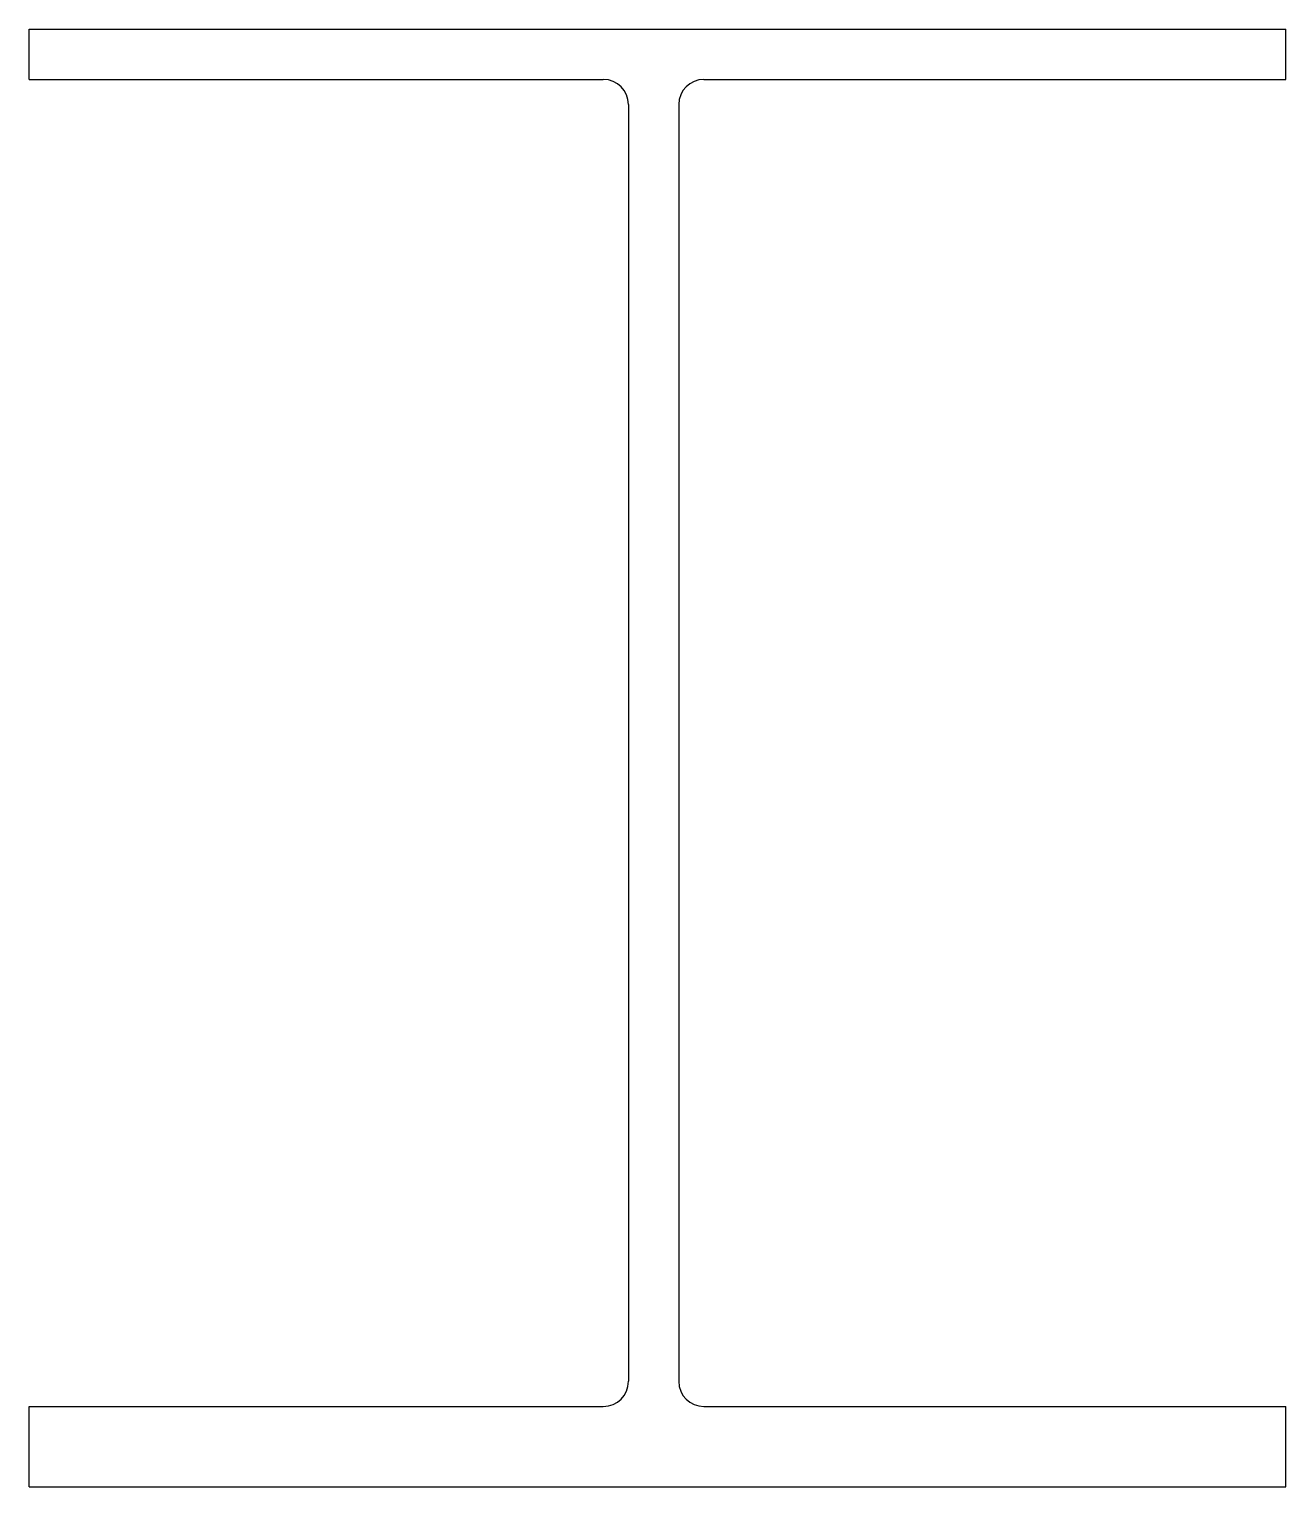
# Model space of a CAD drawing. Header units: millimetres. Extents: x 2957 to 3207, y 1546 to 1836.
import ezdxf

# ---------------------------------------------------------------- set-up
doc = ezdxf.new("R2010")
doc.units = ezdxf.units.MM

# ---------------------------------------------------------------- blocks, each defined once
blk = doc.blocks.new('Drawing1')
for p, q in [((100.41, 249.51), (350.41, 249.51)), ((100.41, 239.51), (100.41, 249.51)), ((350.41, 239.51), (350.41, 249.51)), ((100.41, 239.51), (214.63, 239.51)), ((234.63, 239.51), (350.41, 239.51)), ((219.63, 234.51), (219.63, -19.49)), ((229.63, 234.51), (229.63, -19.49)), ((100.41, -24.49), (214.63, -24.49)), ((100.41, -40.49), (100.41, -24.49)), ((234.63, -24.49), (350.41, -24.49)), ((350.41, -40.49), (350.41, -24.49)), ((100.41, -40.49), (350.41, -40.49))]:
    blk.add_line(p, q)
for centre, start, end in [((214.63, 234.51), 0, 90), ((234.63, 234.51), 90, 180), ((214.63, -19.49), 270, 0), ((234.63, -19.49), 180, 270)]:
    blk.add_arc(centre, 5, start, end)

msp = doc.modelspace()

# ---------------------------------------------------------------- block references
msp.add_blockref('Drawing1', (2856.58, 1586.61))

doc.saveas('drawing.dxf')
